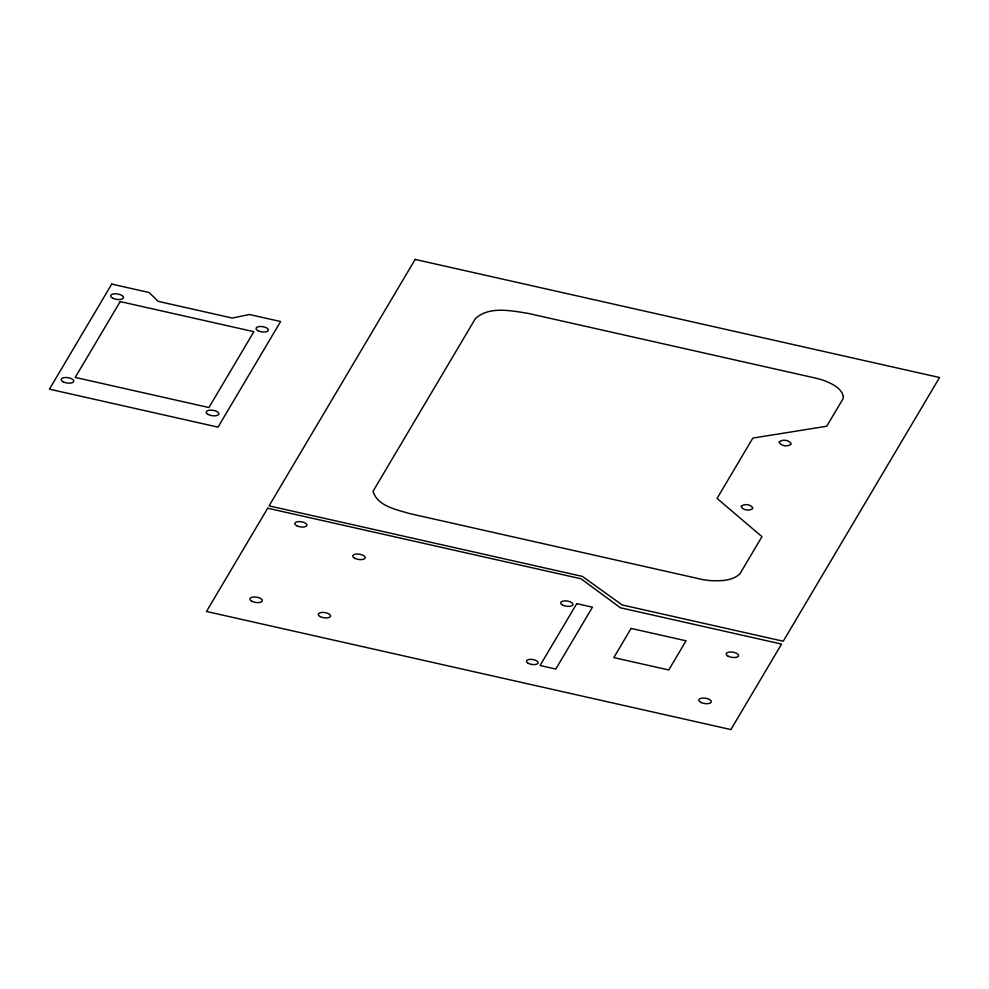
<?xml version="1.0" encoding="UTF-8"?>
<svg xmlns="http://www.w3.org/2000/svg" width="989" height="989" viewBox="0 0 989 989"><rect width="100%" height="100%" fill="white"/><g stroke="black" fill="none" stroke-linecap="round" stroke-linejoin="round"><path stroke-width="1.48" d="M843.296 396.453L843.271 398.369L826.755 426.234L752.839 438.09L717.062 498.431L761.963 536.644L739.896 573.88C731.922 581.211 719.98 581.087 709.805 580.543A32.637 13.846 8.5 0 1 696.788 578.244L409.248 513.489C396.329 509.496 377.303 506.133 373.051 491.273L475.388 318.606C489.184 305.885 511.053 310.756 527.891 313.328L815.431 378.07A35.592 15.095 8.5 0 1 827.064 381.717C833.64 384.709 841.676 388.702 843.296 396.453M741.429 506.084L741.256 506.739C743.159 510.373 749.538 511.128 752.629 508.606L752.802 507.95C750.898 504.316 744.519 503.549 741.429 506.084M779.344 441.737L779.171 442.417C781.149 446.175 787.739 446.954 790.928 444.345L791.101 443.665C789.135 439.92 782.546 439.128 779.344 441.737M111.732 284.09L49.45 389.172L218.013 427.137L280.604 321.524L249.389 314.49L232.316 318.05L158.079 301.336L149.191 292.521L111.732 284.09M120.201 301.583L75.238 377.427L208.926 407.53L253.876 331.686L120.201 301.583M267.685 508.222L206.478 611.474L730.883 729.573L781.557 644.074L620.412 607.778L581 578.775L267.685 508.222M415.145 259.427L269.082 505.861L582.397 576.414L622.106 604.934L783.251 641.231L939.55 377.526L415.145 259.427M576.735 603.649L540.068 665.51L555.793 669.046L592.46 607.184L576.735 603.649M631.106 628.435L613.81 657.598L668.749 669.973L686.045 640.798L631.106 628.435M728.028 656.14A6.293 2.67 8.5 0 0 738.424 656.164A6.293 2.67 8.5 0 0 730.71 651.961A6.293 2.67 8.5 0 0 728.028 656.14M700.991 702.487A6.367 2.707 8.5 0 0 711.264 702.116A6.367 2.707 8.5 0 0 702.882 698.061A6.367 2.707 8.5 0 0 700.991 702.487M562.605 605.045A6.218 2.633 8.5 0 0 572.841 604.984A6.218 2.633 8.5 0 0 565.09 600.867A6.218 2.633 8.5 0 0 562.605 605.045M528.213 663.335A5.946 2.522 8.5 0 0 537.991 663.273A5.946 2.522 8.5 0 0 530.586 659.342A5.946 2.522 8.5 0 0 528.213 663.335M320.152 616.592A6.243 2.646 8.5 0 0 330.425 616.53A6.243 2.646 8.5 0 0 322.637 612.401A6.243 2.646 8.5 0 0 320.152 616.592M354.68 558.266A6.33 2.683 8.5 0 0 365.089 558.204A6.33 2.683 8.5 0 0 357.202 554.013A6.33 2.683 8.5 0 0 354.68 558.266M296.675 525.728A6.157 2.608 8.5 0 0 306.8 525.666A6.157 2.608 8.5 0 0 299.135 521.586A6.157 2.608 8.5 0 0 296.675 525.728M251.812 601.25A6.342 2.695 8.5 0 0 262.258 601.176A6.342 2.695 8.5 0 0 254.346 596.985A6.342 2.695 8.5 0 0 251.812 601.25M208.172 414.465A6.429 2.732 8.5 0 0 218.767 414.403A6.429 2.732 8.5 0 0 210.744 410.138A6.429 2.732 8.5 0 0 208.172 414.465M257.956 330.66A6.231 2.646 8.5 0 0 268.217 330.598A6.231 2.646 8.5 0 0 260.441 326.469A6.231 2.646 8.5 0 0 257.956 330.66M112.635 298.159A6.503 2.757 8.5 0 0 123.328 298.085A6.503 2.757 8.5 0 0 115.219 293.782A6.503 2.757 8.5 0 0 112.635 298.159M63.098 381.791A6.429 2.732 8.5 0 0 73.681 381.729A6.429 2.732 8.5 0 0 65.657 377.477A6.429 2.732 8.5 0 0 63.098 381.791"/></g></svg>
